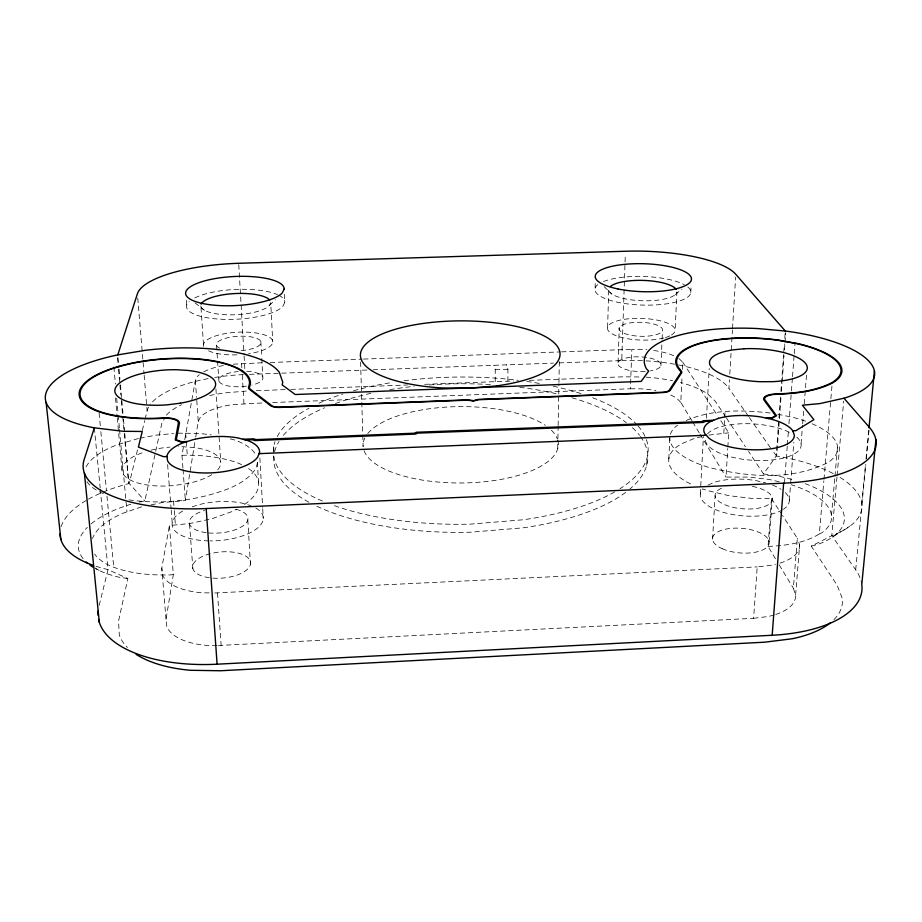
<?xml version="1.0" encoding="UTF-8"?>
<svg xmlns="http://www.w3.org/2000/svg" width="922" height="922" viewBox="0 0 922 922"><rect width="100%" height="100%" fill="white"/><g stroke="black" fill="none" stroke-linecap="round" stroke-linejoin="round"><path stroke-width="0.69" stroke-dasharray="4.61 3.46" d="M495.218 381.65L495.252 369.71L493.823 365.331M507.872 381.178L507.941 369.238L506.42 364.858M557.718 448.622L557.879 439.978M557.902 438.538L558.121 427.024M558.144 425.584L558.709 395.342M558.732 393.901L558.916 383.817M558.939 382.376L559.366 359.338M595.105 288.206L595.243 283.008M607.61 327.345L608.762 288.828A34.16 10.177 1.7 0 0 640.652 300.687A34.16 10.177 1.7 0 0 676.909 291.94L675.111 330.687M618.086 362.53L619.227 327.736M559.101 362.911L621.739 360.594L625.323 254.126M272.693 402.534L630.406 388.761L631.835 349.311L642.68 349.403A43.922 14.959 2 0 1 646.841 349.68M646.725 465.287L647.037 457.785M660.936 365.677L662.031 340.506M662.088 339.112L662.445 330.71A21.782 6.984 1.8 0 0 632.077 322.654A21.782 6.984 1.8 0 0 627.894 334.559A21.782 6.984 1.8 0 0 662.445 330.71M668.83 458.891L669.798 437.996M691.915 420.755L680.793 402.395L682.038 376.545M682.395 369.365L682.741 362.185L678.915 358.508M690.797 292.574L691.189 284.714M700.294 494.031L703.44 436.521M706.471 418.139L709.202 368.489M712.568 539.174L715.103 495.702M723.805 433.294L724.669 418.657M724.75 417.274L725.084 411.708M748.48 416.352L728.922 388.358L729.44 379.795M729.786 374.102L732.437 329.915M732.529 328.486L735.618 277.176M779.321 481.803L769.017 479.452L748.583 477.077L726.017 477.077L727.758 448.53M727.85 447.101L728.714 432.821L718.584 417.263M218.399 645.504L753.597 618.305L757.204 566.892L771.161 565.29A57.798 25.125 4.8 0 0 775.506 564.356M775.494 558.755L768.049 546.458L771.518 498.606L751.488 498.376L728.922 495.667L708.2 490.758A83.648 32.708 4.2 0 1 702.46 488.867M769.121 541.687L772.29 498.076M780.485 397.117L776.186 456.01L763.52 474.023L748.549 451.423M780.911 391.377L783.631 354.025M783.735 352.596L784.368 343.975M784.783 338.224L785.21 332.485M833.234 473.574A111.7 45.731 4.5 0 0 776.704 456.067L781.015 397.175M781.441 391.424L782.063 382.803M782.179 381.374L784.069 355.512M784.484 349.772L784.91 344.021M785.014 342.581L785.751 332.531M784.472 482.978L787.25 446.294M787.353 444.877L788.529 429.364M788.955 423.717L791.33 392.334M791.433 390.905L792.401 378.032M792.517 376.602L794.13 355.143M794.245 353.714L795.11 342.269M789.336 500.358L790.534 484.753M790.638 483.335L793.819 442.214M801.08 443.805L802.543 425.249M802.659 423.82L803.673 410.97M804.238 403.836L806.612 373.848M775.713 614.467A57.06 26.427 5.2 0 0 795.605 595.082L793.369 588.259L797.357 538.298L782.478 515.444M795.605 595.082L799.662 544.787L797.357 538.298M768.049 546.458C785.613 545.49 804.053 543.427 819.324 533.965L823.853 480.881M823.98 479.44L830.757 400.136M830.872 398.73L832.082 384.612M831.483 515.571L834.825 477.608M834.952 476.201L837.556 446.674M836.98 476.916L831.771 535.59L855.697 569.831A121.566 55.332 5.1 0 1 861.586 583.257M837.107 475.487L843.699 401.07M861.782 503.32L865.458 464.861M866 459.168L868.858 429.249M855.697 569.831L865.781 464.331M866.323 458.626L869.043 430.113M217.039 645.481L206.09 645.319A58.409 28.029 -5.3 0 1 166.801 626.534L166.029 619.4L173.324 574.602L169.406 525.552L190.174 523.454L212.256 518.648L231.284 511.825A86.253 34.794 -5 0 0 236.677 509.198M151.035 504.887L161.857 502.617L185.368 500.565L195.499 438.353M195.729 436.936L198.265 421.389L196.663 398.719M166.029 619.4L161.788 568.148L169.406 525.552M182.925 468.019L181.968 455.284L183.732 445.372M184.746 439.725L195.36 380.313L197.55 376.326A45.005 15.559 -3.2 0 1 199.267 374.735M95.969 566.269A115.158 48.624 -5.3 0 0 107.494 569.45L127.847 578.543L118.558 621.002L119.295 634.97A105.788 50.825 -5.4 0 0 127.443 647.486M139.21 502.052L144.846 500.877L161.834 423.267L165.119 417.435M99.196 605.397L108.035 569.531L100.302 489.363M137.493 449.971L129.23 483.485L144.846 500.877M142.311 430.424L144.719 420.651M145.065 419.245L147.128 410.866A94.759 34.368 -3.4 0 1 150.597 404.067M284.402 294.337L284.783 302.289L282.973 306.219A49.177 14.89 -2.8 0 1 221.107 319.231A49.177 14.89 -2.8 0 1 189.171 301.632M203.508 344.482L200.835 305.078A35.024 10.603 -2.8 0 0 229.832 314.851A35.024 10.603 -2.8 0 0 269.362 305.551L270.722 302.75L272.739 342.039M198.265 421.389L200.408 417.17A44.556 16.458 -3.5 0 1 232.978 404.585L264.072 402.868M269.362 305.551L275.344 299.708M675.353 294.533L681.807 289.231M833.557 536.316L849.704 526.335M833.903 619.642A103.356 47.909 5.2 0 0 842.328 598.574L837.234 585.343L811.268 546.135L832.232 535.463A111.7 45.731 4.5 0 0 839.285 476.974M819.324 533.965L821.928 532.732A82.692 34.483 4.6 0 0 791.076 484.695M708.038 485.076L714.308 482.333A44.648 18.302 4.4 0 1 756.582 480.719L765.756 482.886M686.164 420.49C712.741 409.126 742.786 409.783 770.976 413.125M192.179 506.916L197.469 505.06A45.731 19.443 -4.6 0 1 241.979 503.112L250.957 505.682M141.562 506.87L123.329 513.116A85.239 36.661 -5.4 0 0 92.511 538.54M811.268 546.135L818.575 544.153A95.346 39.784 4.6 0 0 803.638 483.105M701.826 436.671L694.819 438.25L681.496 443.805A83.648 32.708 4.2 0 0 693.24 485.168M708.845 435.092L728.714 432.821M88.454 499.182A115.158 48.624 -5.3 0 1 128.711 483.589L124.781 433.478M138.461 438.503L117.094 444.796A86.749 33.86 -4.8 0 0 85.112 469.402M139.833 438.238L156.371 435.092L173.567 433.559M753.597 618.305L767.381 616.622A57.06 26.427 5.2 0 0 774.399 614.882M173.324 574.602L170.628 574.89C150.205 575.455 129.483 573.715 110.41 565.97A85.239 36.661 -5.4 0 1 94.712 554.053M246.289 391.078L225.417 392.841A80.652 29.827 -3.5 0 0 208.971 395.711M233.278 364.19L263.104 362.738M214.757 592.973L757.204 566.892M256.362 390.698L285.14 389.614M290.891 389.395L407.443 384.981M424.708 384.324L513.623 380.959M529.435 380.36L622.88 376.821L641.931 376.983M270.284 362.484L362.104 359.131M363.533 359.084L560.092 351.927M561.533 351.87L631.835 349.311M249.482 374.367L367.336 370.01M373.087 369.791L553.407 363.118M495.252 369.71L507.941 369.238M177.865 433.179L198.898 433.386L211.334 434.884M181.968 455.284C200.247 454.88 218.675 456.517 236.113 462.337A86.253 34.794 -5 0 1 241.633 464.63M630.406 388.761L641.147 388.853A43.484 15.835 2.2 0 1 655.922 390.64M209.202 592.892L202.275 592.8A59.181 26.669 -4.9 0 1 162.549 574.936L161.788 568.148M776.704 456.067L772.117 450.178M763.52 474.023L772.014 475.003A95.346 39.784 4.6 0 1 794.142 480.028M128.965 499.885C162.768 504.818 197.953 500.634 229.774 488.199A86.749 33.86 -4.8 0 0 257.307 459.721M127.847 578.543L119.226 577.253A98.274 42.285 -5.4 0 1 95.796 568.759M777.684 414.22L793.381 417.459A84.121 31.821 4 0 1 806.957 421.734M230.304 438.884L234.73 440.036A86.749 33.86 -4.8 0 1 255.083 453.682M95.116 568.021L99.772 570.764M194.968 302.819L204.534 310.322M604.094 286.638L611.92 294.106M680.793 402.395L677.002 398.511A43.484 15.835 2.2 0 0 668.335 394.051M749.298 417.516L771.299 449.014M725.706 416.928L715.46 401.462L707.762 394.005A78.727 28.686 2.2 0 0 680.551 382.572M726.49 418.115L745.402 446.663M682.741 362.185L717.8 416.064M771.518 498.606L781.695 514.245M692.653 421.988L699.325 433.006M700.063 434.227L726.017 477.077M779.217 564.898L793.369 588.259M94.355 427.808L100.164 487.934M99.092 413.079L100.314 425.952M100.855 431.68L106.433 490.354M106.975 496.059L113.717 567.076M115.469 397.889L117.129 416.271M117.255 417.689L121.992 470.013M118.039 357.748L118.926 367.751M119.053 369.18L119.941 379.184M120.448 384.9L121.727 399.18M121.854 400.609L123.375 417.758M123.502 419.187L124.654 432.049M117.497 357.84L118.004 363.556M118.512 369.273L119.791 383.564M119.918 384.993L120.805 394.996M121.324 400.713L124.124 432.141M124.251 433.571L128.711 483.589M113.879 367.025L115.423 384.059M116.702 398.246L118.108 413.851M118.235 415.269L119.387 428.038M119.514 429.456L126.959 511.871M137.758 298.094L144.039 373.756M144.155 375.185L147.128 410.866M167.62 464.642L171.089 508.552M171.204 509.97L172.207 522.716M173.532 500.992L174.177 509.221M174.281 510.592L175.411 524.941M185.668 433.213L187.304 455.295M189.529 523.996L192.871 568.655M183.029 469.436L185.368 500.565M195.36 380.313L196.559 397.313M186.267 300.226L186.647 305.551M217.523 593.007L221.142 645.538M215.921 388.888L220.704 461.634M216.566 345.358L217.488 359.592M217.58 361.021L218.871 380.947M241.587 363.522L241.841 367.82M242.267 374.989L243.961 403.64M247.799 519.881L250.461 564.368M238.763 264.718L243.996 354.567M244.088 355.984L244.918 370.252M259.889 457.98L262.643 507.365M262.724 508.771L263.277 518.648M257.376 462.233L258.667 485.145M260.845 341.52L261.687 357.102M261.767 358.52L262.758 376.937M273.719 446.755L273.972 451.665M360.583 362.012L362.738 433.709M362.784 435.138L363.118 446.617A97.64 38.194 -0.3 0 1 364.882 437.915M61.106 526.623A115.158 48.624 -5.3 0 1 87.267 499.851M687.8 286.984A47.979 14.303 1.7 0 1 643.037 305.09A47.979 14.303 1.7 0 1 597.813 284.668M603.495 281.556A47.979 14.303 1.7 0 1 684.251 284.656M194.796 297.921A49.177 14.89 -2.8 0 1 277.534 294.66M278.594 295.155A49.177 14.89 -2.8 0 1 284.783 302.289M646.08 377.167A78.727 28.686 2.2 0 1 672.53 380.694M621.739 360.594A92.477 33.042 2.1 0 1 643.141 360.709M645.976 360.859A92.477 33.042 2.1 0 1 677.163 364.686M678.569 364.962A92.477 33.042 2.1 0 1 728.922 388.358M152.522 401.854A94.759 34.368 -3.4 0 1 209.098 378.423M214.722 377.467A94.759 34.368 -3.4 0 1 243.8 374.586M103.483 493.627A86.749 33.86 -4.8 0 1 86.23 480.5M217.684 469.828A49.546 19.327 -4.8 0 0 194.219 447.55L182.452 446.686A49.546 19.327 -4.8 0 0 178.349 446.674M211.795 474.634A49.546 19.327 -4.8 0 1 186.417 483.75L173.382 485.594A49.546 19.327 -4.8 0 1 124.286 475.568A49.546 19.327 -4.8 0 1 144.696 451.964M151.001 450.167A49.546 19.327 -4.8 0 1 169.982 447.089M248.629 468.607A86.253 34.794 -5 0 1 243.811 504.968M812.052 423.763A84.121 31.821 4 0 1 827.979 462.521C791.56 480.915 747.973 477.054 709.514 467.604A84.121 31.821 4 0 1 669.856 436.602M670.375 434.297A84.121 31.821 4 0 1 677.497 425.192M255.797 507.987A45.731 19.443 -4.6 0 1 255.878 529.332A45.731 19.443 -4.6 0 1 210.135 540.914M208.787 540.903A45.731 19.443 -4.6 0 1 183.029 510.811M236.009 509.29A29.4 12.493 -4.6 0 1 244.215 524.952A29.4 12.493 -4.6 0 1 207.6 532.835M206.182 532.662A29.4 12.493 -4.6 0 1 189.31 522.809A29.4 12.493 -4.6 0 1 204.603 510.431M796.792 437.132A48.048 18.163 4 0 1 767.565 460.343L754.888 460.401A48.048 18.163 4 0 1 705.295 439.414M707.451 433.962A48.048 18.163 4 0 1 728.126 425.088L739.237 423.855A48.048 18.163 4 0 1 792.159 433.824M83.061 558.628A98.274 42.285 -5.4 0 1 87.325 527.384M91.186 523.834A98.274 42.285 -5.4 0 1 130.901 504.219M166.444 415.096A80.652 29.827 -3.5 0 1 181.576 404.712M785.337 492.659A44.648 18.302 4.4 0 1 783.423 509.255M782.409 509.889A44.648 18.302 4.4 0 1 726.087 513.116A44.648 18.302 4.4 0 1 702.276 489.478M772.486 485.064A44.648 18.302 4.4 0 1 781.118 489.363M752.317 486.378A28.709 11.767 4.4 0 1 769.501 503.861A28.709 11.767 4.4 0 1 727.642 505.821A28.709 11.767 4.4 0 1 722.606 487.773M663.955 337.948A33.849 10.845 1.9 0 1 609.2 331.713A33.849 10.845 1.9 0 1 644.466 318.516A33.849 10.845 1.9 0 1 670.905 335.343M669.764 335.931A33.849 10.845 1.9 0 1 665.258 337.59M203.693 346.453A34.69 11.283 -3 0 1 231.871 332.669A34.69 11.283 -3 0 1 271.713 339.158A34.69 11.283 -3 0 1 248.571 353.76M236.862 354.832A34.69 11.283 -3 0 1 207.208 350.072M219.678 348.205A22.324 7.261 -3 0 1 230.696 337.129A22.324 7.261 -3 0 1 260.626 341.094A22.324 7.261 -3 0 1 239.109 350.786M638.024 425.929A187.42 73.633 -0.3 0 1 619.964 488.741M614.72 491.899A187.42 73.633 -0.3 0 1 523.373 519.766L469.955 524.169A187.42 73.633 -0.3 0 1 332.346 504.933M322.423 501.026A187.42 73.633 -0.3 0 1 275.01 441.684M277.199 436.648A187.42 73.633 -0.3 0 1 309.02 408.169M319 403.168A187.42 73.633 -0.3 0 1 342.811 394.005M353.529 390.778A187.42 73.633 -0.3 0 1 392.53 382.411M404.055 380.751A187.42 73.633 -0.3 0 1 518.36 380.313M526.75 381.431A187.42 73.633 -0.3 0 1 541.848 383.886M553.131 386.157A187.42 73.633 -0.3 0 1 582.854 394.213M592.604 397.705A187.42 73.633 -0.3 0 1 637.033 424.835M557.729 440.048A97.64 38.194 -0.3 0 1 472.686 482.644A97.64 38.194 -0.3 0 1 363.936 450.362M367.763 433.547A97.64 38.194 -0.3 0 1 450.362 406.867A97.64 38.194 -0.3 0 1 545.259 425.296M551.402 430.217A97.64 38.194 -0.3 0 1 557.257 438.642M645.25 371.474A21.598 7.364 2 0 1 618.178 362.323A21.598 7.364 2 0 1 651.681 358.497A21.598 7.364 2 0 1 650.494 370.875M246.762 371.359A22.128 7.653 -3.2 0 1 262.782 376.994A22.128 7.653 -3.2 0 1 251.844 385.142M246.451 386.18A22.128 7.653 -3.2 0 1 219.136 381.535A22.128 7.653 -3.2 0 1 238.268 371.554M209.363 577.748A29.078 13.092 -4.9 0 1 204.569 555.551A29.078 13.092 -4.9 0 1 250.392 561.44A29.078 13.092 -4.9 0 1 210.769 577.933M203.75 371.831A45.005 15.559 -3.2 0 1 224.991 365.239M653.663 350.452A43.922 14.959 2 0 1 674.823 356.215M799.662 544.787A57.798 25.125 4.8 0 1 776.9 563.999M640.456 436.521A187.074 74.313 -0.3 0 1 629.876 489.04M625.635 492.406A187.074 74.313 -0.3 0 1 523.293 527.81L469.99 532.248A187.074 74.313 -0.3 0 1 315.589 505.636M308.916 502.202A187.074 74.313 -0.3 0 1 273.915 455.503M274.641 451.561A187.074 74.313 -0.3 0 1 278.986 441.419M283.377 435.334A187.074 74.313 -0.3 0 1 324.625 407.766M335.435 403.513A187.074 74.313 -0.3 0 1 371.82 393.129M389.822 389.649A187.074 74.313 -0.3 0 1 414.059 386.341M429.341 384.97A187.074 74.313 -0.3 0 1 492.832 384.705M519.708 387.263A187.074 74.313 -0.3 0 1 558.536 394.247M571.847 397.739A187.074 74.313 -0.3 0 1 626.361 422.702M632.423 427.693A187.074 74.313 -0.3 0 1 639.591 435.38M722.237 548.705A28.398 12.332 4.7 0 0 768.648 544.89A28.398 12.332 4.7 0 0 731.699 528.318A28.398 12.332 4.7 0 0 722.237 548.705"/><path stroke-width="1.38" d="M98.585 619.549A124.447 58.708 -5.2 0 0 217.096 664.197L772.175 635.258L783.642 483.174A126.037 47.114 3.9 0 0 869.319 427.266L843.953 398.212M868.997 427.831L874.436 370.851M875.9 439.725L861.782 584.479A121.566 55.332 5.1 0 1 772.175 635.258M94.355 427.808L84.167 459.548A129.161 50.099 -4.2 0 0 206.171 508.552L783.642 483.174M117.786 354.889L137.401 293.807A97.49 28.789 -2.8 0 1 238.671 263.289L625.416 251.245A95.093 27.66 1.6 0 1 735.791 274.318L785.313 331.044M166.997 456.528L163.54 456.678L138.404 447.078L142.242 431.473L122.949 431.277L93.802 427.739A119.099 41.19 -4.2 0 1 46.054 392.887A119.099 41.19 -4.2 0 1 117.244 354.982L145.273 350.325A119.099 41.19 -4.2 0 1 279.331 372.292L282.754 382.169L282.201 384.9L295.236 394.512L641.136 381.42L648.662 371.117L646.553 368.938A115.411 38.655 3.5 0 1 757.78 328.555L785.855 331.09A115.411 38.655 3.5 0 1 844.425 398.108L819.842 403.594L802.382 405.219L813.896 419.671L795.905 430.666L792.747 430.793M259.047 453.659L706.24 435.242M187.362 441.5L181.611 441.742L176.286 439.771L179.41 423.463A16.896 6.177 -4.6 0 0 163.102 417.966L158.423 418.196A84.951 29.343 -4.2 0 1 80.179 392.184A84.951 29.343 -4.2 0 1 168.634 358.808A84.951 29.343 -4.2 0 1 249.482 383.829L248.606 387.275A10.522 3.7 -3.1 0 0 249.343 389.245L270.814 405.887A10.787 3.907 -2.9 0 0 279.988 407.432L467.811 400.148L473.435 401.058L478.437 399.733L662.365 392.599A10.591 3.746 2.4 0 0 670.179 390.432L681.565 372.926A10.303 3.538 2.4 0 0 681.22 370.978L678.592 367.74A82.323 27.545 3.5 0 1 778.26 340.322L797.518 343.814A82.323 27.545 3.5 0 1 831.632 382.803C814.552 391.389 795.179 393.164 776.347 393.982A16.389 5.774 4 0 0 764.223 400.402L775.529 415.638L771.656 417.908L766.24 418.127M242.97 439.252L253.711 438.826L255.924 439.61L414.381 433.202L416.479 432.245L701.769 421.585L703.428 420.663L713.64 420.248M186.002 441.938L181.127 442.134L175.261 439.967L178.453 422.714A15.916 5.82 -4.6 0 0 165.188 418.242L158.296 418.553A85.861 29.665 -4.2 0 1 79.257 392.265A85.861 29.665 -4.2 0 1 168.622 358.52A85.861 29.665 -4.2 0 1 250.381 383.783L249.505 387.263A9.669 3.4 -3.1 0 0 250.173 389.084L272.071 405.911A9.877 3.573 -2.9 0 0 280.023 407.086L467.961 399.802L473.32 400.678L478.092 399.41L662.157 392.276A9.693 3.434 2.4 0 0 669.015 390.559L680.69 372.822A9.427 3.239 2.4 0 0 680.517 371.197L677.728 367.774A83.222 27.844 3.5 0 1 778.468 340.068L797.933 343.595A83.222 27.844 3.5 0 1 832.462 383.01C814.575 391.988 794.28 393.613 774.572 394.397A15.444 5.44 4 0 0 764.718 399.618L776.554 415.741L772.302 418.242L767.68 418.427M712.51 420.697L704.961 421.515L703.302 422.437L417.643 433.133L415.545 434.089L254.841 440.589L252.616 439.806L244.895 439.759M46.1 402.384L60.875 539.531M84.363 472.825L99.322 622.315M206.171 508.552L217.096 664.197M201.146 304.145A35.024 10.603 -2.8 0 1 234.084 293.611A35.024 10.603 -2.8 0 1 269.72 300.053M98.032 615.308A124.447 58.708 -5.2 0 1 98.124 611.021M136.064 654.309A105.788 50.825 -5.4 0 0 190.416 670.282L220.427 670.755L764.787 642.185L792.171 638.762A103.356 47.909 5.2 0 0 830.618 622.604M93.283 565.359A115.158 48.624 -5.3 0 1 59.988 533.85M93.329 567.341A98.274 42.285 -5.4 0 1 89.964 565.094M87.959 563.538A98.274 42.285 -5.4 0 1 86.149 561.947M610.629 286.293A34.16 10.177 1.7 0 1 644.904 280.472A34.16 10.177 1.7 0 1 676.126 289.266M259.566 452.333L257.687 457.105A46.492 17.991 -4.1 0 1 210.815 472.882A46.492 17.991 -4.1 0 1 167.585 460.827L166.94 456.136A46.492 17.991 -4.1 0 1 182.844 442.94L192.756 439.782A46.492 17.991 -4.1 0 1 238.003 437.962L247.119 440.347A46.492 17.991 -4.1 0 1 259.566 452.333M284.149 289.035L282.328 292.885A49.339 14.556 -2.8 0 1 202.771 303.534A49.339 14.556 -2.8 0 1 214.526 278.686A49.339 14.556 -2.8 0 1 284.149 289.035M718.008 418.507L710.666 421.435A45.374 16.93 3.9 0 0 704.892 433.789L708.995 438.215A45.374 16.93 3.9 0 0 760.177 449.763A45.374 16.93 3.9 0 0 794.361 435.126L792.689 430.643A45.374 16.93 3.9 0 0 771.633 419.28L760.95 416.998A45.374 16.93 3.9 0 0 718.008 418.507M180.401 403.179L167.078 404.85A50.526 17.437 -4.2 0 1 115.054 389.084A50.526 17.437 -4.2 0 1 176.678 369.722L188.664 370.494A50.526 17.437 -4.2 0 1 215.437 385.776A50.526 17.437 -4.2 0 1 180.401 403.179M743.985 348.781L732.679 349.899A48.97 16.377 3.5 0 0 711.634 367.498A48.97 16.377 3.5 0 0 760.212 381.708L773.143 381.65A48.97 16.377 3.5 0 0 805.067 362.842A48.97 16.377 3.5 0 0 743.985 348.781M496.728 385.88L469.909 388.208L442.318 387.955A99.83 33.768 -0.3 0 1 373.491 338.339A99.83 33.768 -0.3 0 1 535.67 332.162A99.83 33.768 -0.3 0 1 496.728 385.88M617.867 288.932A48.128 13.98 1.6 0 0 691.442 279.47A48.128 13.98 1.6 0 0 620.771 264.787A48.128 13.98 1.6 0 0 617.867 288.932"/></g></svg>
